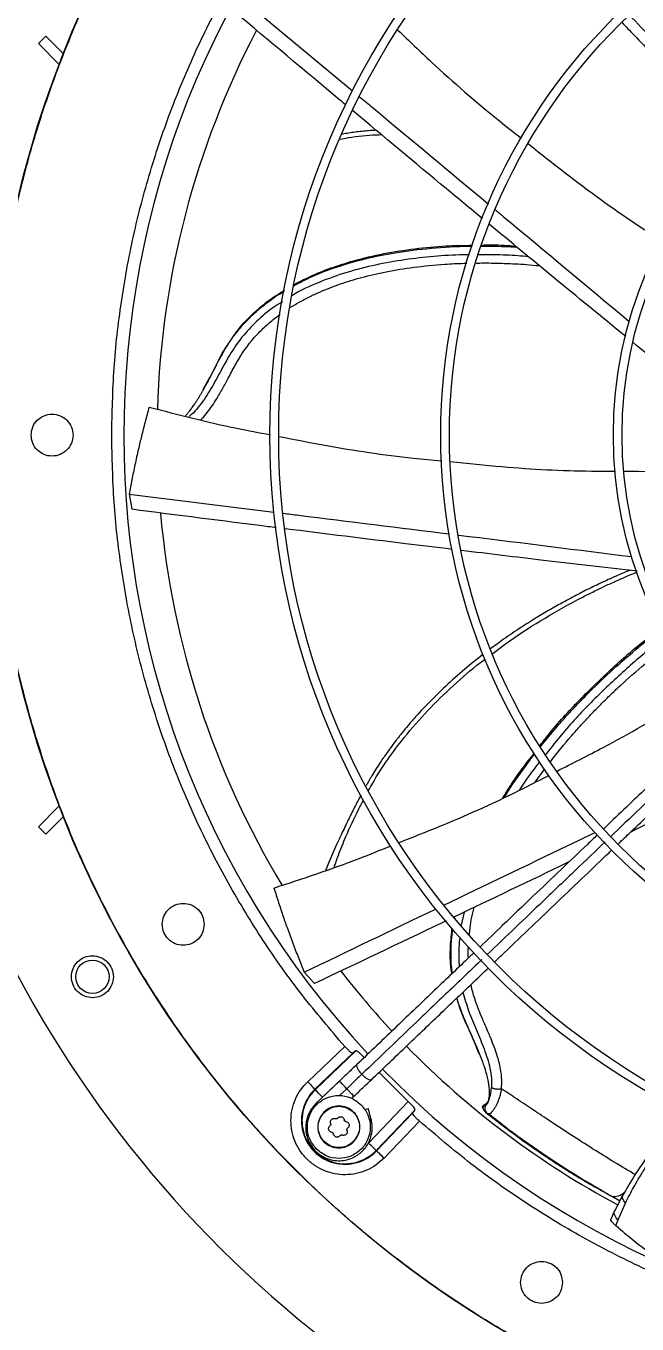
# Model space of a CAD drawing. Header units: inches. Extents: x 1229 to 1453, y -1023 to -720.
# Drawn here: x 1295.36 to 1302.24, y -815.28 to -800.65 of the extents above; entities that cross this region are included whole.
import ezdxf

# ---------------------------------------------------------------- set-up
doc = ezdxf.new("R2010")
doc.units = ezdxf.units.IN
doc.header["$MEASUREMENT"] = 0

msp = doc.modelspace()

# ---------------------------------------------------------------- linework, layer by layer
at = {"color": 18, "linetype": 'Continuous', "lineweight": 25, "true_color": 0x000000}
for p, q in [((1297.7702, -800.3306), (1299.034, -801.3824)), ((1295.4957, -800.8475), (1295.5809, -800.7656)), ((1295.7316, -801.0833), (1295.4957, -800.8475)), ((1295.5809, -800.7656), (1295.7783, -800.963)), ((1297.4176, -804.6198), (1297.3468, -804.7502)), ((1296.5181, -805.9269), (1296.5468, -806.0967)), ((1296.5181, -805.9269), (1298.1481, -806.1282)), ((1301.0911, -809.1722), (1301.199, -809.0204)), ((1295.7316, -809.4383), (1295.4957, -809.6741)), ((1295.5809, -809.756), (1295.7783, -809.5586)), ((1295.4957, -809.6741), (1295.5809, -809.756)), ((1301.8592, -809.693), (1301.8706, -809.6875)), ((1300.1834, -810.6983), (1300.1858, -810.686)), ((1300.2887, -810.6366), (1300.2563, -810.7815)), ((1298.4904, -811.3117), (1298.6063, -811.439)), ((1298.5283, -812.5464), (1298.9451, -812.148)), ((1300.4013, -812.0977), (1300.4563, -812.2278)), ((1298.6099, -812.6318), (1299.036, -812.2245)), ((1299.0722, -812.1976), (1298.6138, -812.6358)), ((1299.1641, -812.2732), (1298.6954, -812.7212)), ((1299.0722, -812.1976), (1299.036, -812.2245)), ((1299.6615, -812.7706), (1299.3315, -812.4406)), ((1298.8858, -812.5399), (1298.621, -812.7929)), ((1298.6138, -812.6358), (1298.6099, -812.6318)), ((1298.9674, -812.6253), (1298.8877, -812.7015)), ((1299.0239, -812.7346), (1299.049, -812.7107)), ((1299.2135, -813.2393), (1299.6615, -812.7706)), ((1299.2445, -812.974), (1299.2147, -812.8518)), ((1299.737, -812.8625), (1299.2988, -813.3209)), ((1299.7101, -812.8987), (1299.737, -812.8625)), ((1300.4963, -812.8396), (1300.4954, -812.8357)), ((1300.4963, -812.8396), (1300.5317, -812.7997)), ((1300.5373, -812.7935), (1300.5001, -812.8216)), ((1300.5315, -812.8884), (1300.5547, -812.907)), ((1300.5317, -812.7997), (1300.5348, -812.7973)), ((1300.5317, -812.7997), (1300.5355, -812.8076)), ((1300.5439, -812.7882), (1300.5407, -812.7901)), ((1299.7101, -812.8987), (1299.3028, -813.3247)), ((1299.7866, -812.9896), (1299.3882, -813.4063)), ((1300.5493, -812.9023), (1300.5568, -812.9071)), ((1299.3028, -813.3247), (1299.2988, -813.3209)), ((1301.8631, -813.7867), (1301.9486, -813.8353)), ((1301.9486, -813.8352), (1302.0447, -813.8866)), ((1301.9489, -813.8346), (1301.9568, -813.8387)), ((1302.0748, -813.8289), (1301.9837, -814.0035)), ((1301.9846, -814.0016), (1301.942, -814.0954)), ((1302.0219, -814.1081), (1302.1073, -813.9134)), ((1301.9988, -814.1688), (1302.0219, -814.1081)), ((1302.0294, -814.1933), (1301.9988, -814.1688))]:
    msp.add_line(p, q, dxfattribs=at)
at = {"color": 18, "linetype": 'Continuous', "lineweight": 25, "true_color": 0x000000, "flags": 128}
for points in [[(1298.5283, -812.5464), (1298.5441, -812.5629), (1298.5592, -812.5788), (1298.5732, -812.5934), (1298.5855, -812.6063), (1298.5957, -812.6169), (1298.6033, -812.6249), (1298.6081, -812.6299), (1298.6099, -812.6318)], [(1298.6954, -812.7212), (1298.6796, -812.7047), (1298.6645, -812.6889), (1298.6505, -812.6742), (1298.6382, -812.6614), (1298.628, -812.6507), (1298.6204, -812.6428), (1298.6156, -812.6377), (1298.6138, -812.6358)], [(1299.2988, -813.3209), (1299.2969, -813.3191), (1299.2919, -813.3143), (1299.2839, -813.3066), (1299.2733, -813.2965), (1299.2604, -813.2842), (1299.2458, -813.2702), (1299.2299, -813.255), (1299.2135, -813.2393)], [(1299.3028, -813.3247), (1299.3047, -813.3265), (1299.3098, -813.3314), (1299.3177, -813.339), (1299.3284, -813.3491), (1299.3412, -813.3614), (1299.3559, -813.3754), (1299.3717, -813.3906), (1299.3882, -813.4063)]]:
    msp.add_lwpolyline(points, dxfattribs=at)
at = {"color": 18, "linetype": 'Continuous', "lineweight": 25, "true_color": 0x000000}
for centre, radius in [((1306.6739, -805.2608), 11.7126), ((1306.6739, -805.2608), 8.5704), ((1306.6739, -805.2608), 8.472), ((1306.6739, -805.2608), 6.6478), ((1306.6739, -805.2608), 6.5493), ((1306.6739, -805.2608), 4.7037), ((1306.6739, -805.2608), 4.6053), ((1296.1043, -811.3632), 0.1875)]:
    msp.add_circle(centre, radius, dxfattribs=at)
for centre, radius, start, end in [((1306.6739, -805.2608), 12.9331, 103.26667, 166.73333), ((1306.6739, -805.2608), 11.7147, 135.79736, 158.46866), ((1306.6739, -805.2608), 10.2157, 134.36248, 223.03765), ((1306.6739, -805.2608), 9.8425, 152.39406, 178.29762), ((1306.6739, -805.2608), 11.7147, 159.09994, 200.90006), ((1306.6739, -805.2608), 9.8425, 185.11809, 211.02291), ((1306.6739, -805.2608), 12.9331, 193.26667, 248.51312), ((1306.6739, -805.2608), 11.7147, 201.53134, 215.54744), ((1306.6739, -805.2608), 9.8425, 217.84433, 223.01247), ((1306.6739, -805.2608), 9.8425, 224.38828, 241.78244), ((1306.6739, -805.2608), 10.2157, 224.36307, 313.03719), ((1298.9486, -812.9861), 0.4901, 133.70945, 316.29055), ((1298.9486, -812.9861), 0.4845, 133.70945, 316.29055)]:
    msp.add_arc(centre, radius, start, end, dxfattribs=at)
for points, knots in [([(1294.9643, -805.2608), (1294.9692, -805.0053), (1294.9788, -804.4944), (1295.0568, -803.7313), (1295.181, -802.9748), (1295.3553, -802.228), (1295.5778, -801.4942), (1295.8479, -800.7766), (1296.1644, -800.0781), (1296.5259, -799.4019), (1296.9308, -798.7507), (1297.3774, -798.1274), (1297.8639, -797.5347), (1298.3881, -796.975), (1298.9477, -796.4508), (1299.5405, -795.9644), (1300.1637, -795.5177), (1300.8149, -795.1128), (1301.4912, -794.7513), (1302.1896, -794.4349), (1302.9073, -794.1648), (1303.641, -793.9422), (1304.3878, -793.7681), (1305.1444, -793.6432), (1305.9075, -793.568), (1306.6739, -793.5429), (1307.4402, -793.568), (1308.2033, -793.6432), (1308.9599, -793.7681), (1309.7067, -793.9422), (1310.4404, -794.1648), (1311.1581, -794.4349), (1311.8565, -794.7513), (1312.5328, -795.1128), (1313.184, -795.5177), (1313.8073, -795.9644), (1314.4, -796.4508), (1314.9597, -796.975), (1315.4838, -797.5347), (1315.9703, -798.1274), (1316.4169, -798.7507), (1316.8218, -799.4019), (1317.1833, -800.0781), (1317.4998, -800.7766), (1317.7699, -801.4942), (1317.9924, -802.228), (1318.1667, -802.9748), (1318.2909, -803.7313), (1318.3689, -804.4944), (1318.3786, -805.0053), (1318.3834, -805.2608)], [0, 0, 0, 0, 0.0208333, 0.0416667, 0.0625, 0.0833333, 0.1041667, 0.125, 0.1458333, 0.1666667, 0.1875, 0.2083334, 0.2291667, 0.25, 0.2708334, 0.2916666, 0.3125, 0.3333333, 0.3541667, 0.375, 0.3958333, 0.4166666, 0.4375001, 0.4583333, 0.4791667, 0.5, 0.5208333, 0.5416667, 0.5625, 0.5833334, 0.6041667, 0.625, 0.6458334, 0.6666667, 0.6875, 0.7083334, 0.7291667, 0.75, 0.7708333, 0.7916667, 0.8125, 0.8333333, 0.8541667, 0.875, 0.8958333, 0.9166667, 0.9375, 0.9583333, 0.9791667, 1, 1, 1, 1]), ([(1296.3217, -805.2608), (1296.3269, -805.0096), (1296.3375, -804.5073), (1296.4228, -803.7577), (1296.5584, -803.0162), (1296.7486, -802.2865), (1296.9911, -801.5725), (1297.2851, -800.8782), (1297.6285, -800.2068), (1298.0206, -799.563), (1298.4556, -798.9467), (1298.7819, -798.5646), (1298.9451, -798.3736)], [0, 0, 0, 0, 0.1, 0.2, 0.3, 0.4000001, 0.5, 0.6000001, 0.7000001, 0.8000001, 0.9000001, 1, 1, 1, 1]), ([(1298.957, -801.5406), (1298.935, -801.5222), (1298.5148, -801.172), (1298.0977, -800.8212), (1297.7025, -800.4889)], [0, 0, 0, 0, 0.0524476, 1, 1, 1, 1]), ([(1302.1455, -800.5221), (1302.2376, -800.6185), (1302.4157, -800.8049), (1302.6749, -801.0761), (1302.9303, -801.3434), (1303.1814, -801.6062), (1303.352, -801.7847), (1303.4339, -801.8704)], [0, 0, 0, 0, 0.2154, 0.4164216, 0.6043413, 0.810085, 1, 1, 1, 1]), ([(1299.5445, -800.6968), (1299.67, -800.8179), (1300.0369, -801.1719), (1300.501, -801.5772), (1300.8484, -801.8488), (1300.9316, -801.9138)], [0, 0, 0, 0, 0.283361, 0.8284224, 1, 1, 1, 1]), ([(1302.0648, -800.6087), (1302.1111, -800.6571), (1302.2279, -800.7794), (1302.4272, -800.9878), (1302.6527, -801.2238), (1302.8715, -801.4529), (1303.0645, -801.6548), (1303.2191, -801.8165), (1303.3096, -801.9113), (1303.3437, -801.947)], [0, 0, 0, 0, 0.10905669, 0.27540157, 0.46846788, 0.63861793, 0.78847244, 0.92030471, 1, 1, 1, 1]), ([(1299.1133, -801.4484), (1299.1588, -801.4863), (1299.6415, -801.888), (1300.1254, -802.2916), (1300.5637, -802.6571)], [0, 0, 0, 0, 0.0942934, 1, 1, 1, 1]), ([(1300.4967, -802.8217), (1300.3601, -802.7087), (1299.8702, -802.3036), (1299.3838, -801.8971), (1299.0331, -801.604)], [0, 0, 0, 0, 0.2788632, 1, 1, 1, 1]), ([(1298.8932, -801.9261), (1298.9243, -801.9203), (1299.0593, -801.8948), (1299.2151, -801.8787), (1299.3395, -801.8753), (1299.3579, -801.8748)], [0, 0, 0, 0, 0.2030664, 0.8816254, 1, 1, 1, 1]), ([(1299.2989, -801.8256), (1299.2707, -801.8275), (1299.1921, -801.8328), (1299.0646, -801.8462), (1298.9662, -801.862), (1298.9176, -801.8699)], [0, 0, 0, 0, 0.2204123, 0.6153343, 1, 1, 1, 1]), ([(1301.0105, -801.976), (1301.1635, -802.0982), (1301.5784, -802.4296), (1302.0817, -802.7925), (1302.4387, -803.0212), (1302.5134, -803.0691)], [0, 0, 0, 0, 0.31596762, 0.85673631, 1, 1, 1, 1]), ([(1300.6425, -802.7228), (1300.6733, -802.7484), (1301.1748, -803.1664), (1301.6771, -803.5859), (1302.1486, -803.9796)], [0, 0, 0, 0, 0.061422, 1, 1, 1, 1]), ([(1302.1094, -804.1497), (1301.8364, -803.9266), (1301.3235, -803.5074), (1300.8146, -803.0853), (1300.5767, -802.8879)], [0, 0, 0, 0, 0.5323686, 1, 1, 1, 1]), ([(1300.3502, -803.2304), (1300.3262, -803.2301), (1300.1926, -803.2287), (1299.9487, -803.2468), (1299.6197, -803.2819), (1299.2926, -803.3405), (1298.9687, -803.4221), (1298.655, -803.5364), (1298.4487, -803.6265), (1298.3553, -803.6864), (1298.3549, -803.6866)], [0, 0, 0, 0, 0.0349939, 0.1947899, 0.3548273, 0.5151773, 0.6759513, 0.8372915, 0.9993026, 1, 1, 1, 1]), ([(1298.3734, -803.5772), (1298.4413, -803.5415), (1298.5988, -803.4588), (1298.8688, -803.3586), (1299.1813, -803.2691), (1299.5338, -803.1983), (1299.9253, -803.1501), (1300.2152, -803.1333), (1300.3694, -803.1317), (1300.3803, -803.1316)], [0, 0, 0, 0, 0.1113855, 0.2583903, 0.4146166, 0.580071, 0.776332, 0.9841865, 1, 1, 1, 1]), ([(1298.3753, -803.5658), (1298.4323, -803.5353), (1298.5663, -803.4633), (1298.7912, -803.3749), (1299.0712, -803.2854), (1299.3867, -803.2117), (1299.7352, -803.1579), (1300.0681, -803.1245), (1300.2842, -803.1227), (1300.3833, -803.1219)], [0, 0, 0, 0, 0.0938037, 0.2208976, 0.3480052, 0.5174649, 0.6869331, 0.8564073, 1, 1, 1, 1]), ([(1301.0154, -803.251), (1300.934, -803.2438), (1300.7469, -803.2271), (1300.5582, -803.2296), (1300.4516, -803.231)], [0, 0, 0, 0, 0.435498, 1, 1, 1, 1]), ([(1300.4813, -803.1306), (1300.5326, -803.1308), (1300.6372, -803.1314), (1300.7713, -803.1355), (1300.8539, -803.1402), (1300.8835, -803.1418)], [0, 0, 0, 0, 0.38209628, 0.77881446, 1, 1, 1, 1]), ([(1300.4846, -803.1196), (1300.5272, -803.1182), (1300.656, -803.1137), (1300.7839, -803.1236), (1300.8696, -803.1303)], [0, 0, 0, 0, 0.3305821, 1, 1, 1, 1]), ([(1298.3317, -803.8236), (1298.3655, -803.8028), (1298.4358, -803.7597), (1298.5471, -803.7018), (1298.6627, -803.648), (1298.7791, -803.6), (1298.9356, -803.5428), (1299.1456, -803.4791), (1299.4219, -803.4156), (1299.7345, -803.3647), (1300.0267, -803.3372), (1300.2262, -803.3255), (1300.3096, -803.3244), (1300.3216, -803.3242)], [0, 0, 0, 0, 0.05772401, 0.12005207, 0.18150249, 0.24206693, 0.30173358, 0.42181932, 0.5580365, 0.7104054, 0.87893659, 0.98251178, 1, 1, 1, 1]), ([(1300.4245, -803.3226), (1300.4531, -803.322), (1300.5603, -803.3199), (1300.7494, -803.325), (1300.9583, -803.3347), (1301.0882, -803.3468), (1301.1367, -803.3514)], [0, 0, 0, 0, 0.1200995, 0.4499162, 0.7949246, 1, 1, 1, 1]), ([(1297.3507, -804.7567), (1297.3564, -804.7466), (1297.3623, -804.7363), (1297.3689, -804.7243), (1297.3725, -804.7179), (1297.3855, -804.6943), (1297.4209, -804.6286), (1297.4716, -804.5297), (1297.5248, -804.4264), (1297.5686, -804.3456), (1297.6058, -804.281), (1297.6449, -804.2186), (1297.6862, -804.1586), (1297.7409, -804.0861), (1297.821, -803.9917), (1297.9251, -803.8878), (1298.0457, -803.7863), (1298.1558, -803.7045), (1298.2334, -803.6577), (1298.265, -803.6387)], [0, 0, 0, 0, 0.0238104, 0.0243033, 0.0281785, 0.0389299, 0.079609, 0.1821757, 0.2699012, 0.3225696, 0.3744327, 0.4254952, 0.4757109, 0.525051, 0.6121838, 0.7280921, 0.8213547, 0.9273821, 1, 1, 1, 1]), ([(1297.6551, -804.2048), (1297.679, -804.1674), (1297.7474, -804.0603), (1297.8961, -803.9034), (1298.0771, -803.7467), (1298.209, -803.6644), (1298.2669, -803.6283)], [0, 0, 0, 0, 0.1614373, 0.4626647, 0.7639737, 1, 1, 1, 1]), ([(1298.2431, -803.7583), (1298.2103, -803.7787), (1298.1063, -803.8431), (1297.9509, -803.9757), (1297.7832, -804.1543), (1297.6503, -804.3517), (1297.5404, -804.5555), (1297.431, -804.758), (1297.3236, -804.9175), (1297.2389, -805.0141), (1297.2005, -805.0445), (1297.1901, -805.0527)], [0, 0, 0, 0, 0.0662082, 0.2098209, 0.3537341, 0.4973694, 0.637762, 0.7753404, 0.9097707, 0.9756464, 1, 1, 1, 1]), ([(1297.3265, -805.0857), (1297.3303, -805.0818), (1297.3564, -805.0559), (1297.3993, -805.0053), (1297.4556, -804.9286), (1297.5153, -804.8352), (1297.5662, -804.7451), (1297.6162, -804.6534), (1297.6565, -804.5772), (1297.6948, -804.5058), (1297.7256, -804.4503), (1297.7522, -804.4042), (1297.7804, -804.358), (1297.8201, -804.2975), (1297.8782, -804.2187), (1297.9638, -804.1191), (1298.0764, -804.0108), (1298.1642, -803.9369), (1298.2158, -803.9018), (1298.217, -803.9009)], [0, 0, 0, 0, 0.0106843, 0.0718907, 0.1293669, 0.196918, 0.2905624, 0.3363422, 0.4075044, 0.4657847, 0.5023813, 0.5379413, 0.575513, 0.6138833, 0.6864864, 0.7745169, 0.8780084, 0.9971132, 1, 1, 1, 1]), ([(1297.424, -804.6182), (1297.4413, -804.5851), (1297.4973, -804.4782), (1297.5595, -804.3431), (1297.6246, -804.2494), (1297.6421, -804.2241)], [0, 0, 0, 0, 0.2470585, 0.7965588, 1, 1, 1, 1]), ([(1303.728, -805.4631), (1303.3194, -805.1342), (1302.8057, -804.7208), (1302.2963, -804.3029), (1302.1921, -804.2174)], [0, 0, 0, 0, 0.7955294, 1, 1, 1, 1]), ([(1297.1525, -805.0436), (1297.1551, -805.0408), (1297.1648, -805.0302), (1297.1834, -805.0081), (1297.2089, -804.9761), (1297.2361, -804.9389), (1297.26, -804.9041), (1297.2803, -804.8733), (1297.2974, -804.8464), (1297.3147, -804.8181), (1297.3323, -804.7886), (1297.3443, -804.768), (1297.3504, -804.7572), (1297.3507, -804.7567)], [0, 0, 0, 0, 0.0348879, 0.1338615, 0.2581754, 0.3948919, 0.531034, 0.6173807, 0.7069734, 0.7998063, 0.8958556, 0.9950996, 1, 1, 1, 1]), ([(1296.7433, -804.9447), (1296.7277, -805.001), (1296.6977, -805.1096), (1296.6577, -805.2678), (1296.6196, -805.428), (1296.5833, -805.592), (1296.5486, -805.7614), (1296.5281, -805.8724), (1296.5181, -805.9269)], [0, 0, 0, 0, 0.1737124, 0.3354179, 0.4850766, 0.6632671, 0.8349162, 1, 1, 1, 1]), ([(1296.7433, -804.9447), (1297.0713, -805.0298), (1297.5235, -805.1472), (1297.9825, -805.2328), (1298.1086, -805.2563)], [0, 0, 0, 0, 0.7252562, 1, 1, 1, 1]), ([(1295.414, -805.2608), (1295.4176, -805.2299), (1295.4247, -805.168), (1295.4793, -805.0894), (1295.5574, -805.0369), (1295.6502, -805.0184), (1295.7431, -805.0369), (1295.8212, -805.0894), (1295.8758, -805.168), (1295.8829, -805.2299), (1295.8865, -805.2608)], [0, 0, 0, 0, 0.1249996, 0.2499977, 0.3749988, 0.4999982, 0.6249976, 0.7499988, 0.8750004, 1, 1, 1, 1]), ([(1318.3834, -805.2608), (1318.3786, -805.5163), (1318.3689, -806.0272), (1318.2909, -806.7903), (1318.1667, -807.5468), (1317.9924, -808.2936), (1317.7699, -809.0274), (1317.4998, -809.745), (1317.1833, -810.4435), (1316.8218, -811.1197), (1316.4169, -811.7709), (1315.9703, -812.3942), (1315.4838, -812.9869), (1314.9597, -813.5466), (1314.4, -814.0708), (1313.8073, -814.5572), (1313.184, -815.0039), (1312.5328, -815.4088), (1311.8565, -815.7703), (1311.1581, -816.0867), (1310.4404, -816.3568), (1309.7067, -816.5794), (1308.9599, -816.7535), (1308.2033, -816.8784), (1307.4402, -816.9536), (1306.6739, -816.9787), (1305.9075, -816.9536), (1305.1444, -816.8784), (1304.3878, -816.7535), (1303.641, -816.5794), (1302.9073, -816.3568), (1302.1896, -816.0867), (1301.4912, -815.7702), (1300.8149, -815.4088), (1300.1637, -815.0039), (1299.5405, -814.5572), (1298.9477, -814.0708), (1298.3881, -813.5466), (1297.8639, -812.9869), (1297.3774, -812.3942), (1296.9308, -811.7709), (1296.5259, -811.1197), (1296.1644, -810.4435), (1295.8479, -809.745), (1295.5778, -809.0274), (1295.3553, -808.2936), (1295.181, -807.5468), (1295.0568, -806.7903), (1294.9788, -806.0272), (1294.9692, -805.5163), (1294.9643, -805.2608)], [0, 0, 0, 0, 0.0208333, 0.0416667, 0.0625, 0.0833333, 0.1041667, 0.125, 0.1458333, 0.1666667, 0.1875, 0.2083333, 0.2291667, 0.25, 0.2708333, 0.2916666, 0.3125, 0.3333333, 0.3541666, 0.375, 0.3958333, 0.4166666, 0.4375, 0.4583333, 0.4791667, 0.5, 0.5208333, 0.5416667, 0.5624999, 0.5833334, 0.6041667, 0.625, 0.6458333, 0.6666667, 0.6875, 0.7083334, 0.7291666, 0.75, 0.7708333, 0.7916666, 0.8125, 0.8333333, 0.8541667, 0.875, 0.8958333, 0.9166667, 0.9375, 0.9583333, 0.9791667, 1, 1, 1, 1]), ([(1295.8865, -805.2608), (1295.8829, -805.2917), (1295.8758, -805.3535), (1295.8212, -805.4322), (1295.7431, -805.4847), (1295.6502, -805.5032), (1295.5574, -805.4847), (1295.4793, -805.4322), (1295.4247, -805.3535), (1295.4176, -805.2917), (1295.414, -805.2608)], [0, 0, 0, 0, 0.1249996, 0.2500012, 0.3750024, 0.5000018, 0.6250012, 0.7500023, 0.8750004, 1, 1, 1, 1]), ([(1298.9451, -812.148), (1298.7819, -811.957), (1298.4556, -811.5749), (1298.0206, -810.9586), (1297.6285, -810.3147), (1297.2851, -809.6434), (1296.9911, -808.949), (1296.7486, -808.2351), (1296.5584, -807.5054), (1296.4228, -806.7639), (1296.3375, -806.0143), (1296.3269, -805.512), (1296.3217, -805.2608)], [0, 0, 0, 0, 0.0999999, 0.1999999, 0.2999999, 0.3999999, 0.5, 0.5999999, 0.7, 0.8, 0.9, 1, 1, 1, 1]), ([(1298.2085, -805.2756), (1298.3797, -805.3097), (1298.8798, -805.4092), (1299.4906, -805.4994), (1299.9309, -805.5401), (1300.0372, -805.5499)], [0, 0, 0, 0, 0.2829131, 0.8268262, 1, 1, 1, 1]), ([(1300.1345, -805.5594), (1300.329, -805.5794), (1300.8569, -805.6338), (1301.4778, -805.6671), (1301.9033, -805.6664), (1301.9937, -805.6663)], [0, 0, 0, 0, 0.3148244, 0.8544638, 1, 1, 1, 1]), ([(1302.0918, -805.6665), (1302.3049, -805.6689), (1302.8559, -805.6752), (1303.406, -805.643), (1303.7434, -805.6232)], [0, 0, 0, 0, 0.3867288, 1, 1, 1, 1]), ([(1298.1727, -806.3034), (1298.1436, -806.2998), (1297.6001, -806.2322), (1297.0589, -806.1626), (1296.5468, -806.0967)], [0, 0, 0, 0, 0.0535857, 1, 1, 1, 1]), ([(1298.2508, -806.1409), (1298.3101, -806.1483), (1298.9341, -806.2253), (1299.5601, -806.3033), (1300.1267, -806.3739)], [0, 0, 0, 0, 0.0949869, 1, 1, 1, 1]), ([(1300.1547, -806.548), (1299.98, -806.527), (1299.3508, -806.4513), (1298.7238, -806.3725), (1298.2709, -806.3156)], [0, 0, 0, 0, 0.2776372, 1, 1, 1, 1]), ([(1300.229, -806.3866), (1300.2684, -806.3915), (1300.9175, -806.4721), (1301.5682, -806.5536), (1302.1794, -806.6302)], [0, 0, 0, 0, 0.0606871, 1, 1, 1, 1]), ([(1302.24, -806.7945), (1301.8874, -806.7542), (1301.2262, -806.6786), (1300.5668, -806.5981), (1300.259, -806.5606)], [0, 0, 0, 0, 0.5332494, 1, 1, 1, 1]), ([(1302.1542, -806.7846), (1302.1251, -806.7966), (1302.0664, -806.8208), (1301.979, -806.8592), (1301.8915, -806.8986), (1301.8047, -806.9391), (1301.7187, -806.9806), (1301.6334, -807.0231), (1301.5488, -807.0665), (1301.4651, -807.1109), (1301.3663, -807.1647), (1301.2448, -807.2337), (1301.0931, -807.3242), (1300.9197, -807.4342), (1300.7481, -807.5497), (1300.6372, -807.6324), (1300.5888, -807.6685)], [0, 0, 0, 0, 0.0524828, 0.1059323, 0.1592407, 0.2124094, 0.2654339, 0.3183167, 0.371058, 0.4236557, 0.4761078, 0.5581802, 0.6561201, 0.7699342, 0.8996244, 1, 1, 1, 1]), ([(1300.609, -807.7232), (1300.6737, -807.6741), (1300.864, -807.53), (1301.203, -807.3156), (1301.5235, -807.1361), (1301.7472, -807.0233), (1301.8574, -806.9701), (1301.9497, -806.927), (1302.0352, -806.8884), (1302.1288, -806.8473), (1302.1979, -806.8185), (1302.2368, -806.8023)], [0, 0, 0, 0, 0.129763, 0.3814286, 0.6402094, 0.7168354, 0.7821551, 0.8361665, 0.8799486, 0.932419, 1, 1, 1, 1]), ([(1301.1436, -808.7607), (1301.1682, -808.728), (1301.2984, -808.5549), (1301.5636, -808.2671), (1301.9363, -807.9005), (1302.2515, -807.624), (1302.449, -807.4812), (1302.5061, -807.44)], [0, 0, 0, 0, 0.0641549, 0.3389025, 0.6136611, 0.8884362, 1, 1, 1, 1]), ([(1301.1497, -808.771), (1301.1574, -808.7612), (1301.1893, -808.7207), (1301.2464, -808.6516), (1301.3202, -808.5643), (1301.4252, -808.4442), (1301.5608, -808.2964), (1301.7624, -808.0906), (1301.9907, -807.8746), (1302.2416, -807.6597), (1302.412, -807.5219), (1302.5, -807.4579), (1302.5107, -807.4501)], [0, 0, 0, 0, 0.0195669, 0.0807935, 0.1406434, 0.1991176, 0.3315022, 0.4562476, 0.6531206, 0.8273642, 0.9789803, 1, 1, 1, 1]), ([(1302.5618, -807.5358), (1302.531, -807.5579), (1302.3683, -807.6744), (1302.093, -807.9123), (1301.7378, -808.2481), (1301.4398, -808.5647), (1301.2714, -808.7783), (1301.2046, -808.863)], [0, 0, 0, 0, 0.0600453, 0.316961, 0.5739329, 0.8310585, 1, 1, 1, 1]), ([(1301.2607, -808.9414), (1301.3396, -808.8417), (1301.4444, -808.7093), (1301.5846, -808.552), (1301.6706, -808.4583), (1301.7601, -808.3642), (1301.8532, -808.2698), (1301.9498, -808.1752), (1302.1059, -808.0278), (1302.3155, -807.8447), (1302.5034, -807.6906), (1302.6, -807.6205), (1302.6087, -807.6143)], [0, 0, 0, 0, 0.2000806, 0.2655064, 0.3324102, 0.4007899, 0.4706433, 0.541969, 0.6147616, 0.8104306, 0.9830236, 1, 1, 1, 1]), ([(1300.5043, -807.7319), (1300.4344, -807.7871), (1300.2885, -807.9021), (1300.0873, -808.0819), (1299.9069, -808.2581), (1299.7733, -808.4009), (1299.6771, -808.511), (1299.6239, -808.5747), (1299.592, -808.614), (1299.5773, -808.6323), (1299.5635, -808.6497), (1299.5504, -808.6663), (1299.5381, -808.682), (1299.4952, -808.7375), (1299.4299, -808.8256), (1299.3377, -808.9599), (1299.2572, -809.0847), (1299.2075, -809.174), (1299.1868, -809.2113)], [0, 0, 0, 0, 0.1336077, 0.2787763, 0.4050038, 0.5122839, 0.5727078, 0.6248761, 0.6371735, 0.6489053, 0.660072, 0.6706698, 0.6807022, 0.6901689, 0.7762219, 0.845822, 0.9356384, 1, 1, 1, 1]), ([(1299.2151, -809.2658), (1299.23, -809.2375), (1299.2943, -809.1156), (1299.4277, -808.9154), (1299.6321, -808.6403), (1299.8761, -808.3615), (1300.1651, -808.0816), (1300.3825, -807.8906), (1300.5079, -807.7982), (1300.525, -807.7856)], [0, 0, 0, 0, 0.04838922, 0.2082957, 0.36257955, 0.56551232, 0.76581151, 0.96809386, 1, 1, 1, 1]), ([(1301.3369, -809.0459), (1301.5104, -808.9581), (1301.9829, -808.7189), (1302.5225, -808.4116), (1302.8802, -808.1809), (1302.9563, -808.1319)], [0, 0, 0, 0, 0.3135582, 0.8539603, 1, 1, 1, 1]), ([(1303.1972, -808.4198), (1303.1461, -808.4686), (1303.0243, -808.5851), (1302.8228, -808.7776), (1302.6064, -808.9844), (1302.3882, -809.1928), (1302.1705, -809.4009), (1301.9929, -809.5707), (1301.8878, -809.6711), (1301.8618, -809.696)], [0, 0, 0, 0, 0.1142992, 0.2725388, 0.4513491, 0.5998483, 0.7626143, 0.9412911, 1, 1, 1, 1]), ([(1303.2834, -808.5008), (1303.1732, -808.6061), (1302.9409, -808.8281), (1302.6045, -809.1496), (1302.2652, -809.4738), (1302.0481, -809.6813), (1301.9352, -809.7892)], [0, 0, 0, 0, 0.2443965, 0.5150108, 0.7476934, 1, 1, 1, 1]), ([(1302.0238, -809.8679), (1302.0715, -809.8223), (1302.1931, -809.7061), (1302.4009, -809.5075), (1302.6369, -809.282), (1302.8659, -809.0631), (1303.0679, -808.8701), (1303.2292, -808.7159), (1303.3237, -808.6257), (1303.359, -808.5919)], [0, 0, 0, 0, 0.1077966, 0.2745173, 0.4680208, 0.6385566, 0.7887499, 0.9208795, 1, 1, 1, 1]), ([(1300.7255, -809.3462), (1300.7819, -809.2569), (1300.8907, -809.0844), (1301.0165, -808.9249), (1301.0772, -808.8479)], [0, 0, 0, 0, 0.51776954, 1, 1, 1, 1]), ([(1300.7475, -809.3362), (1300.7512, -809.3299), (1300.823, -809.2068), (1300.9196, -809.0749), (1301.031, -808.9237), (1301.0633, -808.8816), (1301.083, -808.8561)], [0, 0, 0, 0, 0.03745, 0.7279303, 0.8348367, 1, 1, 1, 1]), ([(1301.1423, -808.9402), (1301.1276, -808.9583), (1301.0436, -809.0611), (1300.9692, -809.1718), (1300.9079, -809.2631)], [0, 0, 0, 0, 0.175925, 1, 1, 1, 1]), ([(1303.764, -808.9525), (1303.4699, -809.0973), (1302.9375, -809.3596), (1302.4041, -809.6173), (1302.1654, -809.7326)], [0, 0, 0, 0, 0.5524178, 1, 1, 1, 1]), ([(1299.5597, -809.8502), (1299.7223, -809.7862), (1300.1971, -809.5994), (1300.7605, -809.3447), (1301.1535, -809.1406), (1301.2489, -809.0911)], [0, 0, 0, 0, 0.2828471, 0.825958, 1, 1, 1, 1]), ([(1299.1273, -809.3181), (1299.1039, -809.3627), (1299.0555, -809.4547), (1298.9829, -809.6004), (1298.9152, -809.7415), (1298.8562, -809.8693), (1298.8074, -809.9785), (1298.7659, -810.0745), (1298.7415, -810.1353), (1298.7309, -810.1617)], [0, 0, 0, 0, 0.1620651, 0.3340163, 0.5222989, 0.6621382, 0.782984, 0.9058092, 1, 1, 1, 1]), ([(1298.8257, -810.1336), (1298.8416, -810.0869), (1298.8808, -809.9713), (1298.9739, -809.7474), (1299.0658, -809.5407), (1299.1383, -809.4081), (1299.156, -809.3757)], [0, 0, 0, 0, 0.1831464, 0.4532628, 0.8662165, 1, 1, 1, 1]), ([(1300.0621, -810.5558), (1300.5248, -810.3334), (1301.0916, -810.061), (1301.6601, -809.7885), (1301.7645, -809.7384)], [0, 0, 0, 0, 0.8163193, 1, 1, 1, 1]), ([(1301.7882, -809.7662), (1301.7513, -809.8015), (1301.6168, -809.9301), (1301.3743, -810.1618), (1301.0561, -810.4658), (1300.751, -810.7574), (1300.5545, -810.9452), (1300.4703, -811.0257)], [0, 0, 0, 0, 0.0835478, 0.3042732, 0.5498944, 0.8070233, 1, 1, 1, 1]), ([(1298.1488, -810.3637), (1298.4707, -810.258), (1298.914, -810.1125), (1299.3458, -809.9366), (1299.4639, -809.8885)], [0, 0, 0, 0, 0.7263591, 1, 1, 1, 1]), ([(1301.8794, -809.8424), (1301.7676, -809.9493), (1301.5339, -810.1727), (1301.1979, -810.4937), (1300.8651, -810.8117), (1300.6544, -811.0131), (1300.546, -811.1167)], [0, 0, 0, 0, 0.2502391, 0.5233137, 0.754844, 1, 1, 1, 1]), ([(1300.6344, -811.1956), (1300.67, -811.1616), (1300.8096, -811.0281), (1301.0454, -810.8028), (1301.3475, -810.5141), (1301.6366, -810.2379), (1301.841, -810.0426), (1301.9435, -809.9446), (1301.9544, -809.9342)], [0, 0, 0, 0, 0.08148733, 0.31972525, 0.53738937, 0.76866275, 0.97526764, 1, 1, 1, 1]), ([(1301.4718, -810.0686), (1301.4656, -810.0716), (1301.033, -810.2812), (1300.6006, -810.4878), (1300.1745, -810.6914)], [0, 0, 0, 0, 0.014485, 1, 1, 1, 1]), ([(1298.1488, -810.3637), (1298.1661, -810.4194), (1298.1997, -810.5271), (1298.2515, -810.6818), (1298.306, -810.8372), (1298.3642, -810.9947), (1298.4266, -811.1561), (1298.4694, -811.2605), (1298.4904, -811.3117)], [0, 0, 0, 0, 0.1737119, 0.3354174, 0.4850764, 0.6632672, 0.8349163, 1, 1, 1, 1]), ([(1296.8909, -810.7726), (1296.8944, -810.7417), (1296.9016, -810.6799), (1296.9562, -810.6012), (1297.0343, -810.5487), (1297.1271, -810.5302), (1297.22, -810.5487), (1297.2981, -810.6012), (1297.3527, -810.6799), (1297.3598, -810.7417), (1297.3633, -810.7726)], [0, 0, 0, 0, 0.1250012, 0.2499993, 0.3750005, 0.5, 0.6249995, 0.7500007, 0.8749988, 1, 1, 1, 1]), ([(1298.4904, -811.3117), (1298.9823, -811.0749), (1299.4759, -810.8372), (1299.9713, -810.5994), (1299.973, -810.5986)], [0, 0, 0, 0, 0.9965927, 1, 1, 1, 1]), ([(1300.35, -810.8885), (1300.3511, -810.8739), (1300.358, -810.7769), (1300.377, -810.6735), (1300.4018, -810.5873), (1300.4035, -810.5815)], [0, 0, 0, 0, 0.141269, 0.9420039, 1, 1, 1, 1]), ([(1297.3633, -810.7726), (1297.3598, -810.8035), (1297.3527, -810.8654), (1297.2981, -810.944), (1297.22, -810.9965), (1297.1271, -811.015), (1297.0343, -810.9965), (1296.9562, -810.944), (1296.9016, -810.8654), (1296.8944, -810.8035), (1296.8909, -810.7726)], [0, 0, 0, 0, 0.1250012, 0.2499993, 0.3750005, 0.5, 0.6249995, 0.7500007, 0.8749988, 1, 1, 1, 1]), ([(1300.0869, -810.7335), (1300.0672, -810.7429), (1299.5731, -810.9802), (1299.0798, -811.2143), (1298.6063, -811.439)], [0, 0, 0, 0, 0.0399225, 1, 1, 1, 1]), ([(1300.1524, -811.3295), (1300.1493, -811.3118), (1300.1317, -811.2109), (1300.1312, -811.0371), (1300.1482, -810.8828), (1300.1557, -810.8149)], [0, 0, 0, 0, 0.10668293, 0.60700228, 1, 1, 1, 1]), ([(1300.157, -811.325), (1300.1536, -811.2994), (1300.1443, -811.2295), (1300.1416, -811.1076), (1300.1449, -810.9654), (1300.1564, -810.8685), (1300.162, -810.8224)], [0, 0, 0, 0, 0.1563773, 0.4254943, 0.7265523, 1, 1, 1, 1]), ([(1300.2422, -810.9174), (1300.2376, -810.955), (1300.2238, -811.0669), (1300.23, -811.1777), (1300.2342, -811.2513)], [0, 0, 0, 0, 0.3361091, 1, 1, 1, 1]), ([(1295.868, -811.3632), (1295.8716, -811.332), (1295.8788, -811.2697), (1295.9342, -811.1908), (1296.0131, -811.1385), (1296.1061, -811.1208), (1296.1983, -811.1399), (1296.2757, -811.1924), (1296.3299, -811.2708), (1296.337, -811.3324), (1296.3405, -811.3632)], [0, 0, 0, 0, 0.125878, 0.251774, 0.377674, 0.5027389, 0.6267421, 0.7509506, 0.8756059, 1, 1, 1, 1]), ([(1300.3985, -811.0943), (1300.3839, -811.1082), (1300.2362, -811.2494), (1299.9473, -811.5254), (1299.5226, -811.9313), (1299.2321, -812.209), (1299.082, -812.3524)], [0, 0, 0, 0, 0.0328964, 0.3334884, 0.6557497, 1, 1, 1, 1]), ([(1300.3387, -811.1514), (1300.3368, -811.1248), (1300.3339, -811.0852), (1300.3377, -811.0452), (1300.339, -811.032)], [0, 0, 0, 0, 0.6729266, 1, 1, 1, 1]), ([(1300.4911, -811.1692), (1300.37, -811.2849), (1300.123, -811.521), (1299.7756, -811.8529), (1299.4456, -812.1683), (1299.2415, -812.3633), (1299.138, -812.4622)], [0, 0, 0, 0, 0.266548, 0.5441231, 0.7689514, 1, 1, 1, 1]), ([(1299.2452, -812.5231), (1299.3813, -812.3931), (1299.6452, -812.1409), (1300.0313, -811.7719), (1300.3351, -811.4816), (1300.5108, -811.3137), (1300.5649, -811.2621)], [0, 0, 0, 0, 0.3115481, 0.6039732, 0.878038, 1, 1, 1, 1]), ([(1296.3405, -811.3632), (1296.337, -811.3937), (1296.3301, -811.4548), (1296.2766, -811.533), (1296.1993, -811.5862), (1296.1064, -811.6056), (1296.0128, -811.5878), (1295.934, -811.5353), (1295.8788, -811.4564), (1295.8716, -811.3942), (1295.868, -811.3632)], [0, 0, 0, 0, 0.1236686, 0.2469557, 0.3715513, 0.4972604, 0.6229559, 0.7486424, 0.8743185, 1, 1, 1, 1]), ([(1300.2768, -811.5373), (1300.2966, -811.6084), (1300.3373, -811.7549), (1300.4281, -811.9614), (1300.5172, -812.1733), (1300.5763, -812.357), (1300.6005, -812.5054), (1300.5993, -812.5759), (1300.5987, -812.6107)], [0, 0, 0, 0, 0.196215, 0.4042111, 0.6080379, 0.8072009, 0.9047987, 1, 1, 1, 1]), ([(1300.7092, -812.6257), (1300.7103, -812.6145), (1300.7127, -812.5918), (1300.714, -812.5563), (1300.7137, -812.5193), (1300.7115, -812.4838), (1300.7057, -812.4303), (1300.6935, -812.3619), (1300.6696, -812.2713), (1300.6375, -812.175), (1300.606, -812.0948), (1300.5777, -812.0259), (1300.5519, -811.965), (1300.5222, -811.8965), (1300.4958, -811.8352), (1300.4782, -811.7935), (1300.4646, -811.7605), (1300.4514, -811.7276), (1300.4365, -811.6888), (1300.4221, -811.6488), (1300.3972, -811.5723), (1300.3769, -811.5066), (1300.3689, -811.4514), (1300.3686, -811.4496)], [0, 0, 0, 0, 0.02704231, 0.0552845, 0.08468315, 0.11520465, 0.13959773, 0.21202983, 0.27899411, 0.36137195, 0.45376286, 0.48696309, 0.54233001, 0.61524347, 0.67025496, 0.70761513, 0.72750137, 0.75900642, 0.79590327, 0.83118153, 0.86489877, 0.99563182, 1, 1, 1, 1]), ([(1300.404, -812.0917), (1300.3888, -812.0575), (1300.34, -811.9472), (1300.2637, -811.7909), (1300.2245, -811.6566), (1300.2087, -811.6024)], [0, 0, 0, 0, 0.2113267, 0.6813938, 1, 1, 1, 1]), ([(1300.4639, -812.2288), (1300.4596, -812.2181), (1300.4484, -812.1906), (1300.4271, -812.1402), (1300.3969, -812.0713), (1300.3623, -811.9945), (1300.3302, -811.923), (1300.3044, -811.8638), (1300.2832, -811.8135), (1300.2593, -811.754), (1300.2351, -811.6871), (1300.2175, -811.6326), (1300.2102, -811.6049), (1300.2093, -811.6018)], [0, 0, 0, 0, 0.0506539, 0.1295174, 0.2401573, 0.3826505, 0.5032075, 0.5891882, 0.6703924, 0.7468147, 0.874475, 0.9858942, 1, 1, 1, 1]), ([(1299.036, -812.2245), (1299.0331, -812.2245), (1299.0272, -812.2245), (1299.0047, -812.2078), (1298.976, -812.1815), (1298.9553, -812.1591), (1298.9451, -812.148)], [0, 0, 0, 0, 0.2527982, 0.503601, 0.7557663, 1, 1, 1, 1]), ([(1299.1641, -812.2732), (1299.1536, -812.2623), (1299.1325, -812.2403), (1299.1035, -812.2143), (1299.0809, -812.1976), (1299.0751, -812.1976), (1299.0722, -812.1976)], [0, 0, 0, 0, 0.2447844, 0.4967505, 0.7473777, 1, 1, 1, 1]), ([(1300.5348, -812.7973), (1300.5372, -812.7955), (1300.5429, -812.7914), (1300.5505, -812.7825), (1300.5575, -812.7715), (1300.5641, -812.7573), (1300.5694, -812.7402), (1300.5736, -812.7179), (1300.5767, -812.6866), (1300.5764, -812.6438), (1300.5715, -812.5935), (1300.5627, -812.5401), (1300.5491, -812.4799), (1300.5344, -812.4278), (1300.5223, -812.3892), (1300.5142, -812.3646), (1300.5044, -812.3361), (1300.4928, -812.3037), (1300.4792, -812.2676), (1300.4695, -812.2421), (1300.464, -812.2289), (1300.4639, -812.2288)], [0, 0, 0, 0, 0.032636, 0.0760368, 0.1162023, 0.153152, 0.206735, 0.2496536, 0.3034126, 0.394056, 0.4729903, 0.5413483, 0.6350703, 0.736494, 0.7661767, 0.8015426, 0.84258, 0.8892695, 0.9415949, 0.9995207, 1, 1, 1, 1]), ([(1299.082, -812.3524), (1299.0499, -812.3831), (1298.9856, -812.4445), (1298.9191, -812.5081), (1298.8858, -812.5399)], [0, 0, 0, 0, 0.5, 1, 1, 1, 1]), ([(1299.082, -812.3524), (1299.0799, -812.357), (1299.0756, -812.3663), (1299.0867, -812.3949), (1299.1079, -812.4285), (1299.128, -812.451), (1299.138, -812.4622)], [0, 0, 0, 0, 0.2570505, 0.5141005, 0.7570469, 1, 1, 1, 1]), ([(1299.3882, -813.4063), (1299.3594, -813.4333), (1299.3007, -813.4881), (1299.1934, -813.5471), (1299.0759, -813.5852), (1298.9536, -813.5983), (1298.8336, -813.5872), (1298.7186, -813.5533), (1298.6112, -813.4971), (1298.5155, -813.4191), (1298.4376, -813.3234), (1298.3813, -813.216), (1298.3474, -813.1011), (1298.3364, -812.981), (1298.3495, -812.8588), (1298.3876, -812.7413), (1298.4466, -812.6339), (1298.5014, -812.5753), (1298.5283, -812.5464)], [0, 0, 0, 0, 0.0609957, 0.1240612, 0.1879936, 0.2514903, 0.3132966, 0.373713, 0.4362136, 0.500001, 0.5637876, 0.6262873, 0.6867033, 0.7485102, 0.8120065, 0.8759402, 0.9390053, 1, 1, 1, 1]), ([(1298.8858, -812.5399), (1298.8871, -812.5412), (1298.8897, -812.5439), (1298.9092, -812.5644), (1298.9362, -812.5927), (1298.957, -812.6144), (1298.9674, -812.6253)], [0, 0, 0, 0, 0.2570511, 0.5140969, 0.7570465, 1, 1, 1, 1]), ([(1299.138, -812.4622), (1299.1067, -812.4921), (1299.0507, -812.5456), (1298.9928, -812.6009), (1298.9674, -812.6253)], [0, 0, 0, 0, 0.5598876, 1, 1, 1, 1]), ([(1299.049, -812.7107), (1299.0823, -812.6789), (1299.1488, -812.6152), (1299.2131, -812.5538), (1299.2452, -812.5231)], [0, 0, 0, 0, 0.5, 1, 1, 1, 1]), ([(1299.138, -812.4622), (1299.1488, -812.4727), (1299.1703, -812.4938), (1299.2029, -812.5165), (1299.231, -812.5289), (1299.2405, -812.5251), (1299.2452, -812.5231)], [0, 0, 0, 0, 0.24295077, 0.48590248, 0.74295602, 1, 1, 1, 1]), ([(1298.6284, -813.3062), (1298.5994, -813.2697), (1298.5413, -813.1965), (1298.5159, -813.0552), (1298.543, -812.9167), (1298.6219, -812.7986), (1298.74, -812.7197), (1298.8785, -812.6926), (1299.0198, -812.718), (1299.093, -812.7761), (1299.1295, -812.8051)], [0, 0, 0, 0, 0.1250001, 0.2499999, 0.3749997, 0.4999998, 0.6249989, 0.7500002, 0.8749974, 1, 1, 1, 1]), ([(1298.9674, -812.6253), (1298.9778, -812.6361), (1298.9985, -812.6579), (1299.0255, -812.6861), (1299.0451, -812.7066), (1299.0477, -812.7093), (1299.049, -812.7107)], [0, 0, 0, 0, 0.2429482, 0.4859096, 0.7429521, 1, 1, 1, 1]), ([(1300.5355, -812.8076), (1300.5389, -812.8085), (1300.5457, -812.8104), (1300.5658, -812.7675), (1300.5874, -812.702), (1300.5949, -812.641), (1300.5987, -812.6107)], [0, 0, 0, 0, 0.244465, 0.4943326, 0.7479224, 1, 1, 1, 1]), ([(1300.7092, -812.6257), (1300.707, -812.6382), (1300.7023, -812.6661), (1300.691, -812.7102), (1300.6767, -812.753), (1300.661, -812.791), (1300.6453, -812.8232), (1300.6265, -812.8557), (1300.6058, -812.884), (1300.578, -812.9112), (1300.5639, -812.9087), (1300.5547, -812.907)], [0, 0, 0, 0, 0.0721052, 0.1611971, 0.268568, 0.3507962, 0.4345696, 0.526811, 0.6512463, 0.7717883, 1, 1, 1, 1]), ([(1300.5987, -812.6107), (1300.6007, -812.6122), (1300.6048, -812.6154), (1300.615, -812.6197), (1300.6281, -812.6235), (1300.6438, -812.6263), (1300.661, -812.628), (1300.6784, -812.6284), (1300.6947, -812.6276), (1300.7045, -812.6263), (1300.7092, -812.6257)], [0, 0, 0, 0, 0.1149662, 0.2381179, 0.3674054, 0.5000104, 0.6325923, 0.7618619, 0.8850419, 1, 1, 1, 1]), ([(1302.2158, -813.5927), (1302.139, -813.5471), (1301.9783, -813.4517), (1301.7366, -813.3017), (1301.4964, -813.1475), (1301.2739, -813.0011), (1301.0723, -812.866), (1300.8876, -812.7425), (1300.7675, -812.6639), (1300.7092, -812.6257)], [0, 0, 0, 0, 0.1496708, 0.3130042, 0.4763432, 0.6273697, 0.758625, 0.8828055, 1, 1, 1, 1]), ([(1298.6225, -812.7914), (1298.6035, -812.8121), (1298.5675, -812.8513), (1298.5332, -812.9186), (1298.5139, -812.9816), (1298.5048, -813.0506), (1298.5091, -813.1242), (1298.5312, -813.2019), (1298.5678, -813.2715), (1298.619, -813.3328), (1298.6823, -813.3821), (1298.7546, -813.4169), (1298.8326, -813.4356), (1298.9123, -813.4373), (1298.9885, -813.4227), (1299.0462, -813.3989), (1299.0876, -813.3742), (1299.1193, -813.3511), (1299.1535, -813.3197), (1299.1896, -813.276), (1299.2234, -813.218), (1299.2485, -813.1448), (1299.2598, -813.057), (1299.2481, -812.9962), (1299.242, -812.9642)], [0, 0, 0, 0, 0.05338241, 0.10093118, 0.14264031, 0.1785036, 0.23320981, 0.28176535, 0.33151156, 0.38210651, 0.43273703, 0.4833659, 0.53399758, 0.58462543, 0.63421221, 0.68074243, 0.70286952, 0.72602802, 0.75539951, 0.79129817, 0.83371572, 0.88264519, 0.9380768, 1, 1, 1, 1]), ([(1298.6225, -812.7914), (1298.6231, -812.792), (1298.6237, -812.7926), (1298.6314, -812.8007), (1298.6328, -812.8022)], [0, 0, 0, 0, 0.8129903, 1, 1, 1, 1]), ([(1299.1295, -812.8051), (1299.1586, -812.8417), (1299.2166, -812.9148), (1299.2421, -813.0561), (1299.215, -813.1947), (1299.1361, -813.3128), (1299.018, -813.3917), (1298.8794, -813.4188), (1298.7381, -813.3933), (1298.665, -813.3353), (1298.6284, -813.3062)], [0, 0, 0, 0, 0.1249983, 0.2499986, 0.3749989, 0.4999972, 0.6250007, 0.7499983, 0.8750001, 1, 1, 1, 1]), ([(1298.7119, -812.8886), (1298.6926, -812.913), (1298.6539, -812.9618), (1298.6369, -813.056), (1298.655, -813.1483), (1298.7076, -813.2271), (1298.7863, -813.2797), (1298.8787, -813.2977), (1298.9729, -813.2808), (1299.0216, -813.2421), (1299.046, -813.2227)], [0, 0, 0, 0, 0.1250011, 0.2500005, 0.3749998, 0.5000009, 0.6250015, 0.7500005, 0.8749994, 1, 1, 1, 1]), ([(1299.046, -813.2227), (1299.0654, -813.1983), (1299.1041, -813.1496), (1299.121, -813.0554), (1299.103, -812.963), (1299.0504, -812.8843), (1298.9717, -812.8317), (1298.8793, -812.8136), (1298.7851, -812.8306), (1298.7363, -812.8693), (1298.7119, -812.8886)], [0, 0, 0, 0, 0.1249984, 0.2499987, 0.374999, 0.4999974, 0.6249989, 0.7499987, 0.8749985, 1, 1, 1, 1]), ([(1298.7144, -812.8911), (1298.7384, -812.872), (1298.7864, -812.8339), (1298.8793, -812.8171), (1298.9703, -812.8349), (1299.0479, -812.8868), (1299.0997, -812.9644), (1299.1175, -813.0554), (1299.1008, -813.1482), (1299.0626, -813.1963), (1299.0436, -813.2203)], [0, 0, 0, 0, 0.1250021, 0.2500007, 0.3749993, 0.5000014, 0.6249998, 0.7500007, 0.8750017, 1, 1, 1, 1]), ([(1299.2132, -812.8522), (1299.2136, -812.8521), (1299.2152, -812.8517), (1299.2043, -812.8543), (1299.1878, -812.8584), (1299.1726, -812.8621), (1299.1683, -812.8631)], [0, 0, 0, 0, 0.1242196, 0.4894403, 0.8549635, 1, 1, 1, 1]), ([(1299.737, -812.8625), (1299.737, -812.8596), (1299.737, -812.8538), (1299.7204, -812.8312), (1299.6943, -812.8022), (1299.6723, -812.781), (1299.6615, -812.7706)], [0, 0, 0, 0, 0.2526231, 0.5032502, 0.755212, 1, 1, 1, 1]), ([(1300.5005, -812.8214), (1300.5001, -812.8217), (1300.4985, -812.823), (1300.4967, -812.8263), (1300.4951, -812.831), (1300.4953, -812.8341), (1300.4954, -812.8357)], [0, 0, 0, 0, 0.07759772, 0.37068381, 0.66890541, 1, 1, 1, 1]), ([(1300.4963, -812.8396), (1300.5004, -812.8486), (1300.5089, -812.8676), (1300.5238, -812.8813), (1300.5315, -812.8884)], [0, 0, 0, 0, 0.4786311, 1, 1, 1, 1]), ([(1300.5547, -812.907), (1300.5482, -812.9007), (1300.5349, -812.8876), (1300.5253, -812.8608), (1300.5246, -812.8324), (1300.532, -812.8157), (1300.5355, -812.8076)], [0, 0, 0, 0, 0.2459993, 0.5052791, 0.7616677, 1, 1, 1, 1]), ([(1300.5446, -812.7908), (1300.544, -812.7909), (1300.5421, -812.7911), (1300.5392, -812.7923), (1300.5351, -812.7948), (1300.533, -812.7977), (1300.5317, -812.7997)], [0, 0, 0, 0, 0.11625678, 0.34867179, 0.57646031, 1, 1, 1, 1]), ([(1299.0436, -813.2203), (1299.0196, -813.2393), (1298.9715, -813.2775), (1298.8787, -813.2942), (1298.7877, -813.2764), (1298.7101, -813.2246), (1298.6582, -813.147), (1298.6404, -813.056), (1298.6572, -812.9631), (1298.6953, -812.9151), (1298.7144, -812.8911)], [0, 0, 0, 0, 0.1250015, 0.2499996, 0.3749976, 0.4999991, 0.6250004, 0.7499996, 0.8749987, 1, 1, 1, 1]), ([(1298.7867, -813.0161), (1298.7875, -813.0186), (1298.789, -813.0234), (1298.7881, -813.0313), (1298.785, -813.0385), (1298.7812, -813.0421), (1298.7793, -813.0438)], [0, 0, 0, 0, 0.2539555, 0.496823, 0.7441343, 1, 1, 1, 1]), ([(1298.7867, -813.0161), (1298.7854, -813.012), (1298.7831, -813.0044), (1298.784, -812.9923), (1298.7879, -812.9811), (1298.793, -812.9751), (1298.7955, -812.9722)], [0, 0, 0, 0, 0.272448, 0.5091114, 0.7591378, 1, 1, 1, 1]), ([(1298.7955, -812.9722), (1298.7984, -812.9697), (1298.8044, -812.9646), (1298.8156, -812.9607), (1298.8277, -812.9598), (1298.8353, -812.9621), (1298.8394, -812.9634)], [0, 0, 0, 0, 0.2407888, 0.4908268, 0.7275231, 1, 1, 1, 1]), ([(1298.8671, -812.956), (1298.8654, -812.9579), (1298.8619, -812.9617), (1298.8546, -812.9648), (1298.8468, -812.9657), (1298.8419, -812.9642), (1298.8394, -812.9634)], [0, 0, 0, 0, 0.2560603, 0.5002091, 0.7439917, 1, 1, 1, 1]), ([(1298.8671, -812.956), (1298.87, -812.9528), (1298.8755, -812.947), (1298.8864, -812.9417), (1298.8979, -812.9396), (1298.9097, -812.9411), (1298.9206, -812.9457), (1298.9295, -812.9532), (1298.9364, -812.9633), (1298.9381, -812.9711), (1298.9391, -812.9752)], [0, 0, 0, 0, 0.13619483, 0.25455583, 0.37956033, 0.49998042, 0.62037244, 0.74538966, 0.86372463, 1, 1, 1, 1]), ([(1298.9594, -812.9956), (1298.9568, -812.995), (1298.9518, -812.9938), (1298.9455, -812.9891), (1298.9408, -812.9828), (1298.9397, -812.9778), (1298.9391, -812.9752)], [0, 0, 0, 0, 0.25599232, 0.49996219, 0.74397617, 1, 1, 1, 1]), ([(1298.9594, -812.9956), (1298.9636, -812.9965), (1298.9714, -812.9983), (1298.9814, -813.0052), (1298.9889, -813.0141), (1298.9936, -813.025), (1298.995, -813.0367), (1298.9929, -813.0483), (1298.9877, -813.0592), (1298.9818, -813.0647), (1298.9787, -813.0675)], [0, 0, 0, 0, 0.1362569, 0.2546379, 0.3796155, 0.5000287, 0.6215398, 0.7440116, 0.8665017, 1, 1, 1, 1]), ([(1299.2443, -812.9733), (1299.2429, -812.9736), (1299.2407, -812.9741), (1299.2248, -812.978), (1299.2182, -812.9796)], [0, 0, 0, 0, 0.5873208, 1, 1, 1, 1]), ([(1299.7866, -812.9896), (1299.7756, -812.9794), (1299.7532, -812.9587), (1299.7269, -812.9299), (1299.7101, -812.9074), (1299.7101, -812.9016), (1299.7101, -812.8987)], [0, 0, 0, 0, 0.2442277, 0.4964054, 0.7472002, 1, 1, 1, 1]), ([(1313.5611, -812.9896), (1313.3701, -813.1527), (1312.988, -813.4791), (1312.3717, -813.9141), (1311.7278, -814.3062), (1311.0565, -814.6496), (1310.3621, -814.9435), (1309.6482, -815.1861), (1308.9185, -815.3761), (1308.1769, -815.5125), (1307.4274, -815.5947), (1306.6739, -815.6221), (1305.9203, -815.5947), (1305.1708, -815.5125), (1304.4292, -815.3761), (1303.6995, -815.1861), (1302.9856, -814.9435), (1302.2912, -814.6496), (1301.6199, -814.3062), (1300.976, -813.9141), (1300.3597, -813.4791), (1299.9776, -813.1527), (1299.7866, -812.9896)], [0, 0, 0, 0, 0.05000005, 0.10000004, 0.15000001, 0.19999991, 0.24999998, 0.30000002, 0.35, 0.4000001, 0.45000005, 0.50000015, 0.54999993, 0.59999988, 0.64999998, 0.69999996, 0.75000001, 0.80000007, 0.85000011, 0.90000008, 0.95000007, 1, 1, 1, 1]), ([(1300.5547, -812.907), (1300.6192, -812.9579), (1300.7471, -813.0587), (1300.9498, -813.2083), (1301.1529, -813.3512), (1301.2927, -813.4429), (1301.3585, -813.4861)], [0, 0, 0, 0, 0.24858297, 0.49311276, 0.7613408, 1, 1, 1, 1]), ([(1300.5662, -812.9069), (1300.6367, -812.9626), (1300.8362, -813.12), (1301.1697, -813.3532), (1301.5654, -813.6128), (1301.8329, -813.767), (1301.9667, -813.8441)], [0, 0, 0, 0, 0.15412548, 0.43615704, 0.71807158, 1, 1, 1, 1]), ([(1298.7985, -813.1158), (1298.7944, -813.1148), (1298.7866, -813.1131), (1298.7766, -813.1062), (1298.769, -813.0973), (1298.7643, -813.0864), (1298.763, -813.0746), (1298.765, -813.0631), (1298.7703, -813.0522), (1298.7761, -813.0467), (1298.7793, -813.0438)], [0, 0, 0, 0, 0.1362151, 0.2545996, 0.3795809, 0.5000114, 0.6204051, 0.7454339, 0.8637512, 1, 1, 1, 1]), ([(1298.7985, -813.1158), (1298.8011, -813.1164), (1298.8061, -813.1175), (1298.8124, -813.1222), (1298.8171, -813.1285), (1298.8183, -813.1335), (1298.8189, -813.1361)], [0, 0, 0, 0, 0.2561163, 0.5000528, 0.7439561, 1, 1, 1, 1]), ([(1298.8908, -813.1554), (1298.8879, -813.1585), (1298.8825, -813.1644), (1298.8715, -813.1696), (1298.86, -813.1717), (1298.8483, -813.1703), (1298.8374, -813.1656), (1298.8285, -813.1581), (1298.8216, -813.1481), (1298.8198, -813.1403), (1298.8189, -813.1361)], [0, 0, 0, 0, 0.13622543, 0.25454309, 0.37954754, 0.49996757, 0.62035954, 0.7453767, 0.86373837, 1, 1, 1, 1]), ([(1298.8908, -813.1554), (1298.8926, -813.1535), (1298.8961, -813.1497), (1298.9033, -813.1466), (1298.9112, -813.1457), (1298.9161, -813.1472), (1298.9186, -813.1479)], [0, 0, 0, 0, 0.2560665, 0.5000716, 0.7439981, 1, 1, 1, 1]), ([(1298.9625, -813.1392), (1298.9595, -813.1417), (1298.9535, -813.1468), (1298.9424, -813.1506), (1298.9303, -813.1516), (1298.9227, -813.1492), (1298.9186, -813.1479)], [0, 0, 0, 0, 0.2407824, 0.4908187, 0.7275167, 1, 1, 1, 1]), ([(1298.9712, -813.0953), (1298.9725, -813.0992), (1298.9749, -813.1069), (1298.9739, -813.1191), (1298.97, -813.1304), (1298.965, -813.1363), (1298.9625, -813.1392)], [0, 0, 0, 0, 0.2633485, 0.5151583, 0.7637069, 1, 1, 1, 1]), ([(1298.9712, -813.0953), (1298.9705, -813.0928), (1298.969, -813.0879), (1298.9699, -813.08), (1298.973, -813.0728), (1298.9768, -813.0693), (1298.9787, -813.0675)], [0, 0, 0, 0, 0.2559338, 0.4998663, 0.7438712, 1, 1, 1, 1]), ([(1302.3571, -813.3793), (1302.307, -813.4531), (1302.2061, -813.6015), (1302.1173, -813.7553), (1302.0727, -813.8327)], [0, 0, 0, 0, 0.4970824, 1, 1, 1, 1]), ([(1302.1073, -813.9134), (1302.1228, -813.8819), (1302.1521, -813.8225), (1302.2003, -813.7333), (1302.254, -813.6396), (1302.316, -813.5376), (1302.3622, -813.4668), (1302.3855, -813.4311)], [0, 0, 0, 0, 0.1903165, 0.3589306, 0.5465639, 0.7716332, 1, 1, 1, 1]), ([(1301.3585, -813.4861), (1301.3992, -813.5121), (1301.4868, -813.5679), (1301.6285, -813.6533), (1301.7872, -813.7455), (1301.899, -813.8069), (1301.9568, -813.8387)], [0, 0, 0, 0, 0.2043577, 0.4395177, 0.7098925, 1, 1, 1, 1]), ([(1301.9568, -813.8387), (1301.9796, -813.8392), (1302.0145, -813.8399), (1302.0646, -813.8157), (1302.0883, -813.7974), (1302.0983, -813.7896)], [0, 0, 0, 0, 0.5219845, 0.7983004, 1, 1, 1, 1]), ([(1301.9568, -813.8387), (1301.98, -813.8513), (1302.0094, -813.8672), (1302.0388, -813.8827), (1302.045, -813.886)], [0, 0, 0, 0, 0.7879334, 1, 1, 1, 1]), ([(1302.1073, -813.9134), (1302.0935, -813.8954), (1302.0669, -813.8604), (1302.073, -813.8404), (1302.076, -813.8308)], [0, 0, 0, 0, 0.5157637, 1, 1, 1, 1]), ([(1302.0219, -814.1081), (1302.0081, -814.0885), (1301.9796, -814.0482), (1301.9715, -814.0122), (1301.9843, -814.0026), (1301.9844, -814.0025)], [0, 0, 0, 0, 0.48499266, 0.99633317, 1, 1, 1, 1]), ([(1301.9426, -814.0957), (1301.9419, -814.0961), (1301.9332, -814.0995), (1301.9477, -814.1232), (1301.9819, -814.1536), (1301.9988, -814.1688)], [0, 0, 0, 0, 0.0479706, 0.5272346, 1, 1, 1, 1]), ([(1302.0294, -814.1933), (1302.0865, -814.2418), (1302.1722, -814.3145), (1302.2984, -814.4124), (1302.3559, -814.4585), (1302.3847, -814.4815)], [0, 0, 0, 0, 0.49987327, 0.74986908, 1, 1, 1, 1]), ([(1300.9258, -814.8075), (1300.9294, -814.7766), (1300.9365, -814.7148), (1300.9911, -814.6362), (1301.0692, -814.5836), (1301.162, -814.5652), (1301.2549, -814.5836), (1301.333, -814.6362), (1301.3876, -814.7148), (1301.3947, -814.7766), (1301.3983, -814.8075)], [0, 0, 0, 0, 0.1249998, 0.2499977, 0.3749988, 0.4999982, 0.6249977, 0.7499987, 0.8750002, 1, 1, 1, 1]), ([(1301.3983, -814.8075), (1301.3947, -814.8385), (1301.3876, -814.9003), (1301.333, -814.9789), (1301.2549, -815.0315), (1301.162, -815.0499), (1301.0692, -815.0315), (1300.9911, -814.9789), (1300.9365, -814.9003), (1300.9294, -814.8385), (1300.9258, -814.8075)], [0, 0, 0, 0, 0.12499912, 0.25000073, 0.37500233, 0.50000177, 0.6250012, 0.75000281, 0.87500088, 1, 1, 1, 1])]:
    msp.add_open_spline(points, degree=3, knots=knots, dxfattribs=at)

doc.saveas('drawing.dxf')
